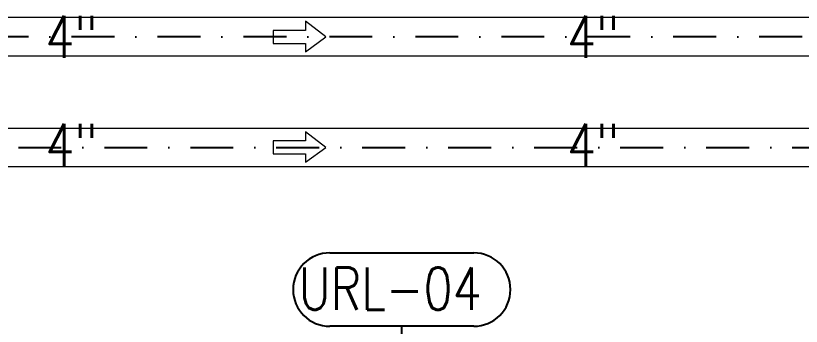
# Model space of a CAD drawing. Header units: millimetres. Extents: x -312439 to 477422, y -331570 to 212570.
# Drawn here: x 348215 to 350536, y 204459 to 205378 of the extents above; entities that cross this region are included whole.
import ezdxf

# ---------------------------------------------------------------- set-up
doc = ezdxf.new("R2010")
doc.units = ezdxf.units.MM
doc.linetypes.add('DASHDOT', pattern=[25.4, 12.7, -6.35, 0, -6.35])
doc.layers.add('ARCONDTEXTO', color=4, linetype='Continuous')
doc.layers.add('TEXTO FORMATO', color=4, linetype='Continuous')
doc.styles.add('ROMAND', font='ROMAND.SHX')
doc.styles.add('ROMANS', font='romans.shx', dxfattribs={"height": 187.5})
doc.dimstyles.new('1-50 (MILIMETRO)', dxfattribs={"dimscale": 0, "dimtxt": 125, "dimasz": 125, "dimexe": 100, "dimexo": 100, "dimgap": 50, "dimtad": 0, "dimdec": 0, "dimzin": 0, "dimdsep": 46, "dimtxsty": 'ROMAND', "dimcen": -390, "dimclrd": 1, "dimclre": 1, "dimclrt": 3, "dimadec": 0, "dimazin": 0, "dimtfac": 1, "dimtdec": 0, "dimtix": 1, "dimtmove": 2, "dimatfit": 2, "dimfxl": 1, "dimtvp": 1, "dimtolj": 1, "dimtzin": 0, "dimarcsym": 0})

msp = doc.modelspace()

# ---------------------------------------------------------------- linework, layer by layer
at = {"color": 5, "linetype": 'Continuous', "lineweight": 0}
for p, q in [((351301.752, 205372.697, 0), (346841.366, 205372.697, 0)), ((351301.752, 205258.397, 0), (346841.366, 205258.397, 0)), ((346698.383, 205045.697, 0), (350919.515, 205045.697, 0)), ((350919.515, 204931.397, 0), (346698.383, 204931.397, 0))]:
    msp.add_line(p, q, dxfattribs=at)
at = {"color": 1, "linetype": 'Continuous', "lineweight": 0}
for p, q in [((349071.729, 205361.847, 0), (349071.729, 205334.725, 0)), ((349131.806, 205315.547, 0), (349071.729, 205361.847, 0)), ((348976.409, 205334.725, 0), (348976.409, 205296.37, 0)), ((349071.729, 205334.725, 0), (348976.409, 205334.725, 0)), ((348976.409, 205296.37, 0), (349071.729, 205296.37, 0)), ((349071.729, 205271.693, 0), (349131.806, 205315.547, 0)), ((349071.729, 205296.37, 0), (349071.729, 205271.693, 0))]:
    msp.add_line(p, q, dxfattribs=at)
at = {"color": 6, "linetype": 'DASHDOT', "ltscale": 10}
for p, q in [((351301.752, 205315.547, 0), (342374.347, 205315.547, 0)), ((346698.383, 204988.547, 0), (351694.384, 204988.547, 0))]:
    msp.add_line(p, q, dxfattribs=at)
at = {"color": 4, "linetype": 'Continuous', "lineweight": 0}
for p, q in [((349071.729, 205034.847, 0), (349071.729, 205007.725, 0)), ((349131.806, 204988.547, 0), (349071.729, 205034.847, 0)), ((348976.409, 205007.725, 0), (348976.409, 204969.37, 0)), ((349071.729, 205007.725, 0), (348976.409, 205007.725, 0)), ((348976.409, 204969.37, 0), (349071.729, 204969.37, 0)), ((349071.729, 204944.693, 0), (349131.806, 204988.547, 0)), ((349071.729, 204969.37, 0), (349071.729, 204944.693, 0))]:
    msp.add_line(p, q, dxfattribs=at)
at = {"color": 1, "elevation": 0}
for points in [[(349143.523, 204676.46), (349568.407, 204676.46)], [(349568.407, 204459.054), (349143.523, 204459.054)]]:
    msp.add_lwpolyline(points, dxfattribs=at)
at = {"color": 1}
for centre, start, end in [((349143.523, 204567.757, 0), 90, 270), ((349568.407, 204567.757, 0), 270, 90)]:
    msp.add_arc(centre, 108.703, start, end, dxfattribs=at)

# ---------------------------------------------------------------- texts
at = {"layer": 'ARCONDTEXTO', "linetype": 'Continuous', "lineweight": -3, "style": 'ROMANS', "width": 0.8}
for p in [(348302.963, 205253.31, 0), (349844.352, 205253.31, 0), (348302.963, 204933.403, 0), (349844.352, 204933.403, 0)]:
    msp.add_text('4"', height=125, dxfattribs=at).set_placement(p)
at = {"layer": 'ARCONDTEXTO', "color": 3, "linetype": 'Continuous', "lineweight": -3, "style": 'ROMANS', "width": 0.8}
msp.add_text('URL-04', height=125, dxfattribs=at).set_placement((349051.774, 204508.035, 0))

# ---------------------------------------------------------------- leaders
at = {"layer": 'TEXTO FORMATO'}
msp.add_leader([(349356.465, 204140.812, 0), (349355.965, 204395.731, 0), (349355.965, 204459.054, 0)], dimstyle='1-50 (MILIMETRO)', override={"dimscale": 1}, dxfattribs=at)

doc.saveas('drawing.dxf')
